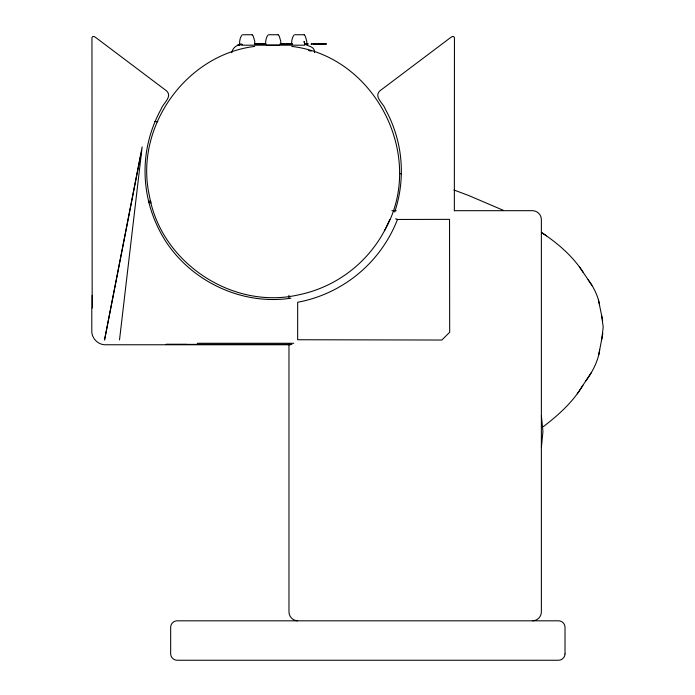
<?xml version="1.0" encoding="UTF-8"?>
<svg xmlns="http://www.w3.org/2000/svg" width="695" height="695" viewBox="0 0 695 695"><rect width="100%" height="100%" fill="white"/><g stroke="black" fill="none" stroke-linecap="round" stroke-linejoin="round"><path stroke-width="1.04" d="M92.174 295.366L92.174 308.067L91.949 37.634L92.782 36.522L94.164 36.522L95.884 37.634L166.748 91.028C172.629 97.013 162.934 103.39 161.171 108.985C154.481 121.078 149.746 134.222 147.192 147.8C142.101 174.966 146.132 203.713 158.495 228.438C181.803 276.845 237.794 306.339 290.901 298.181M454.348 210.863L454.443 37.634L453.618 36.522L452.228 36.522L450.508 37.634L379.652 91.028C373.762 97.022 383.458 103.39 385.23 108.985C390.955 119.349 395.255 130.486 397.983 142.006C403.395 165.062 402.24 189.596 394.699 212.045M601.688 339.664L603.208 327.084L601.601 315.487M119.514 339.942L142.154 146.862L104.528 340.037L141.163 152.935M599.681 349.993C598.013 361.287 592.635 371.703 585.911 380.799M541.396 447.215L542.943 431.526L541.396 415.827M602.843 333.4L598.69 354.997M231.783 52.646C232.312 48.381 236.265 45.027 240.453 44.558M254.683 46.417C185.443 54.783 133.979 127.863 149.425 195.868C160.919 262.336 232.008 309.831 297.816 295.019A126.177 126.177 0 0 0 384.483 230.731C426.739 157.487 375.708 56.13 291.718 46.417M384.491 230.731L389.782 219.542M582.879 385.317C573.071 401.936 558.467 415.08 543.264 426.687M577.276 393.813L591.514 372.294M240.592 44.584L237.673 45.192L242.242 44.341L239.853 44.341L241.565 44.384L240.87 44.341M532.683 620.817C537.348 620.722 541.266 616.795 541.362 612.139L541.362 219.359C541.266 214.703 537.348 210.776 532.683 210.681L454.695 210.681M306.46 44.341L304.827 44.384L304.115 41.352C304.045 47.512 314.679 44.133 314.609 52.646M267.002 45.201L279.39 45.201M243.198 34.75L252.042 34.75M269.226 34.75L278.07 34.75M295.253 34.75L304.097 34.75M265.977 43.924L254.787 43.924L265.977 44.289M280.085 43.924L285.445 43.924L280.085 44.289M292.56 43.924L286.105 43.924L292.56 44.289M306.087 43.924L308.233 43.924L306.13 44.289M311.195 43.924L312.125 43.924L311.195 44.289M241.565 45.192L304.827 45.192M391.876 210.681L396.211 210.681M197.276 343.278L293.768 343.278M187.033 344.381L166.062 344.381L291.917 344.381M290.658 344.763L104.936 344.763C97.986 344.564 91.992 338.561 91.792 331.619L91.792 308.354M294.35 34.75C292.048 37.113 291.553 41.083 291.657 44.341M268.322 34.75C266.02 37.113 265.525 41.083 265.62 44.341M242.294 34.75C239.992 37.113 239.497 41.083 239.601 44.341M154.681 121.495L157.782 121.755M150.919 201.307L148.348 201.09M320.456 43.924L324.148 44.289M151.11 202.879L148.608 202.401M297.651 620.817C292.986 620.722 289.068 616.795 288.972 612.139L288.972 344.138M317.963 44.289L316.199 44.289M399.582 173.394L401.623 173.959M317.476 44.289L316.338 44.289M453.939 189.987L468.291 195.347L503.267 210.298M395.637 218.76L397.462 219.464L449.535 219.359L449.674 332.253L441.864 340.037L297.651 339.742L297.677 302.273A133.353 133.353 0 0 0 397.471 219.472L397.245 219.368M315.035 44.289L313.323 44.289L326.546 43.924L312.854 43.924L313.558 43.924M541.587 232.556C557.642 243.172 572.75 256.073 583.201 272.405M541.396 232.46L546.591 235.9M304.219 34.75L305.314 36.192L306.799 41.309L306.799 44.341M278.191 34.75L279.286 36.192L280.771 41.309L280.771 44.341M252.163 34.75L253.258 36.192L254.744 41.309L254.744 44.341M588.118 279.729C593.73 287.296 598.187 295.974 599.594 305.374M579.395 266.776L591.932 285.358M598.491 300.179L602.695 320.69M288.972 295.305L288.972 298.563M263.935 43.924L262.241 44.289M565.018 653.943C564.957 657.331 562.099 660.18 558.711 660.25L176.973 660.25C173.585 660.18 170.735 657.331 170.666 653.943L170.666 627.125C170.735 623.736 173.585 620.878 176.973 620.817L558.711 620.817C562.099 620.887 564.957 623.736 565.018 627.125L565.018 653.943M309.822 50.579L308.815 50.605L311.499 50.804L309.822 50.579"/></g></svg>
